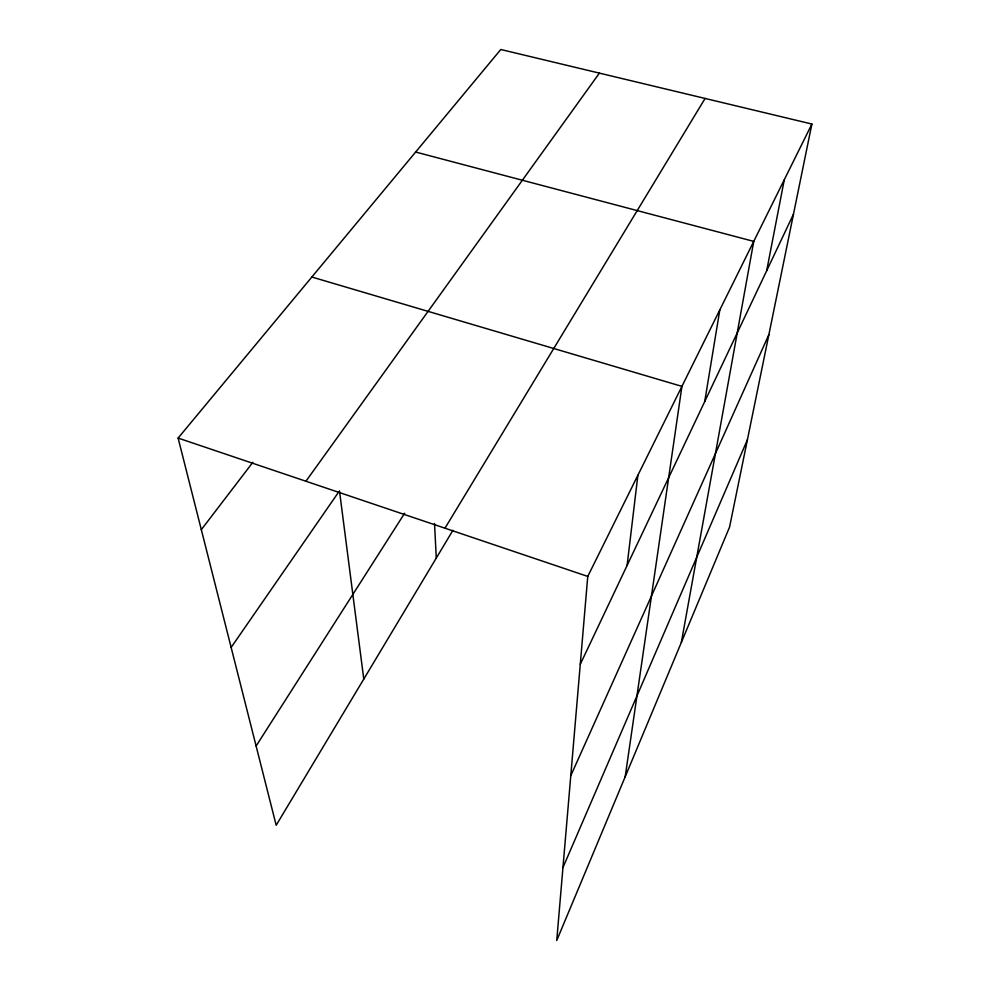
<?xml version="1.0" encoding="UTF-8"?>
<svg xmlns="http://www.w3.org/2000/svg" width="990" height="990" viewBox="0 0 990 990"><rect width="100%" height="100%" fill="white"/><g stroke="black" fill="none" stroke-linecap="round" stroke-linejoin="round"><path stroke-width="1.49" d="M811.887 124.035L587.763 576.415L556.739 940.5L729.568 527.088L811.887 124.035L500.792 49.5L178.113 438.075L276.185 825.264L452.9 530.343M627.103 565.439L637.882 475.262M625.185 776.791L681.924 386.372L311.85 277.027M704.719 401.569L719.829 309.845M681.343 642.436L753.749 241.387L415.639 152.039M766.681 270.74L784.278 179.772M562.964 867.537L747.425 439.671M570.784 775.677L768.884 334.608M580.276 664.302L793.485 214.149M444.98 528.202L705.09 98.456M256.113 746.015L404.65 513.228M231.14 647.435L338.592 492.117M305.91 481.239L599.396 73.124M201.304 529.675L252.846 462.318M178.113 438.075L587.763 576.415M339.471 490.854L363.775 679.078M434.523 523.512L436.281 558.075"/></g></svg>
